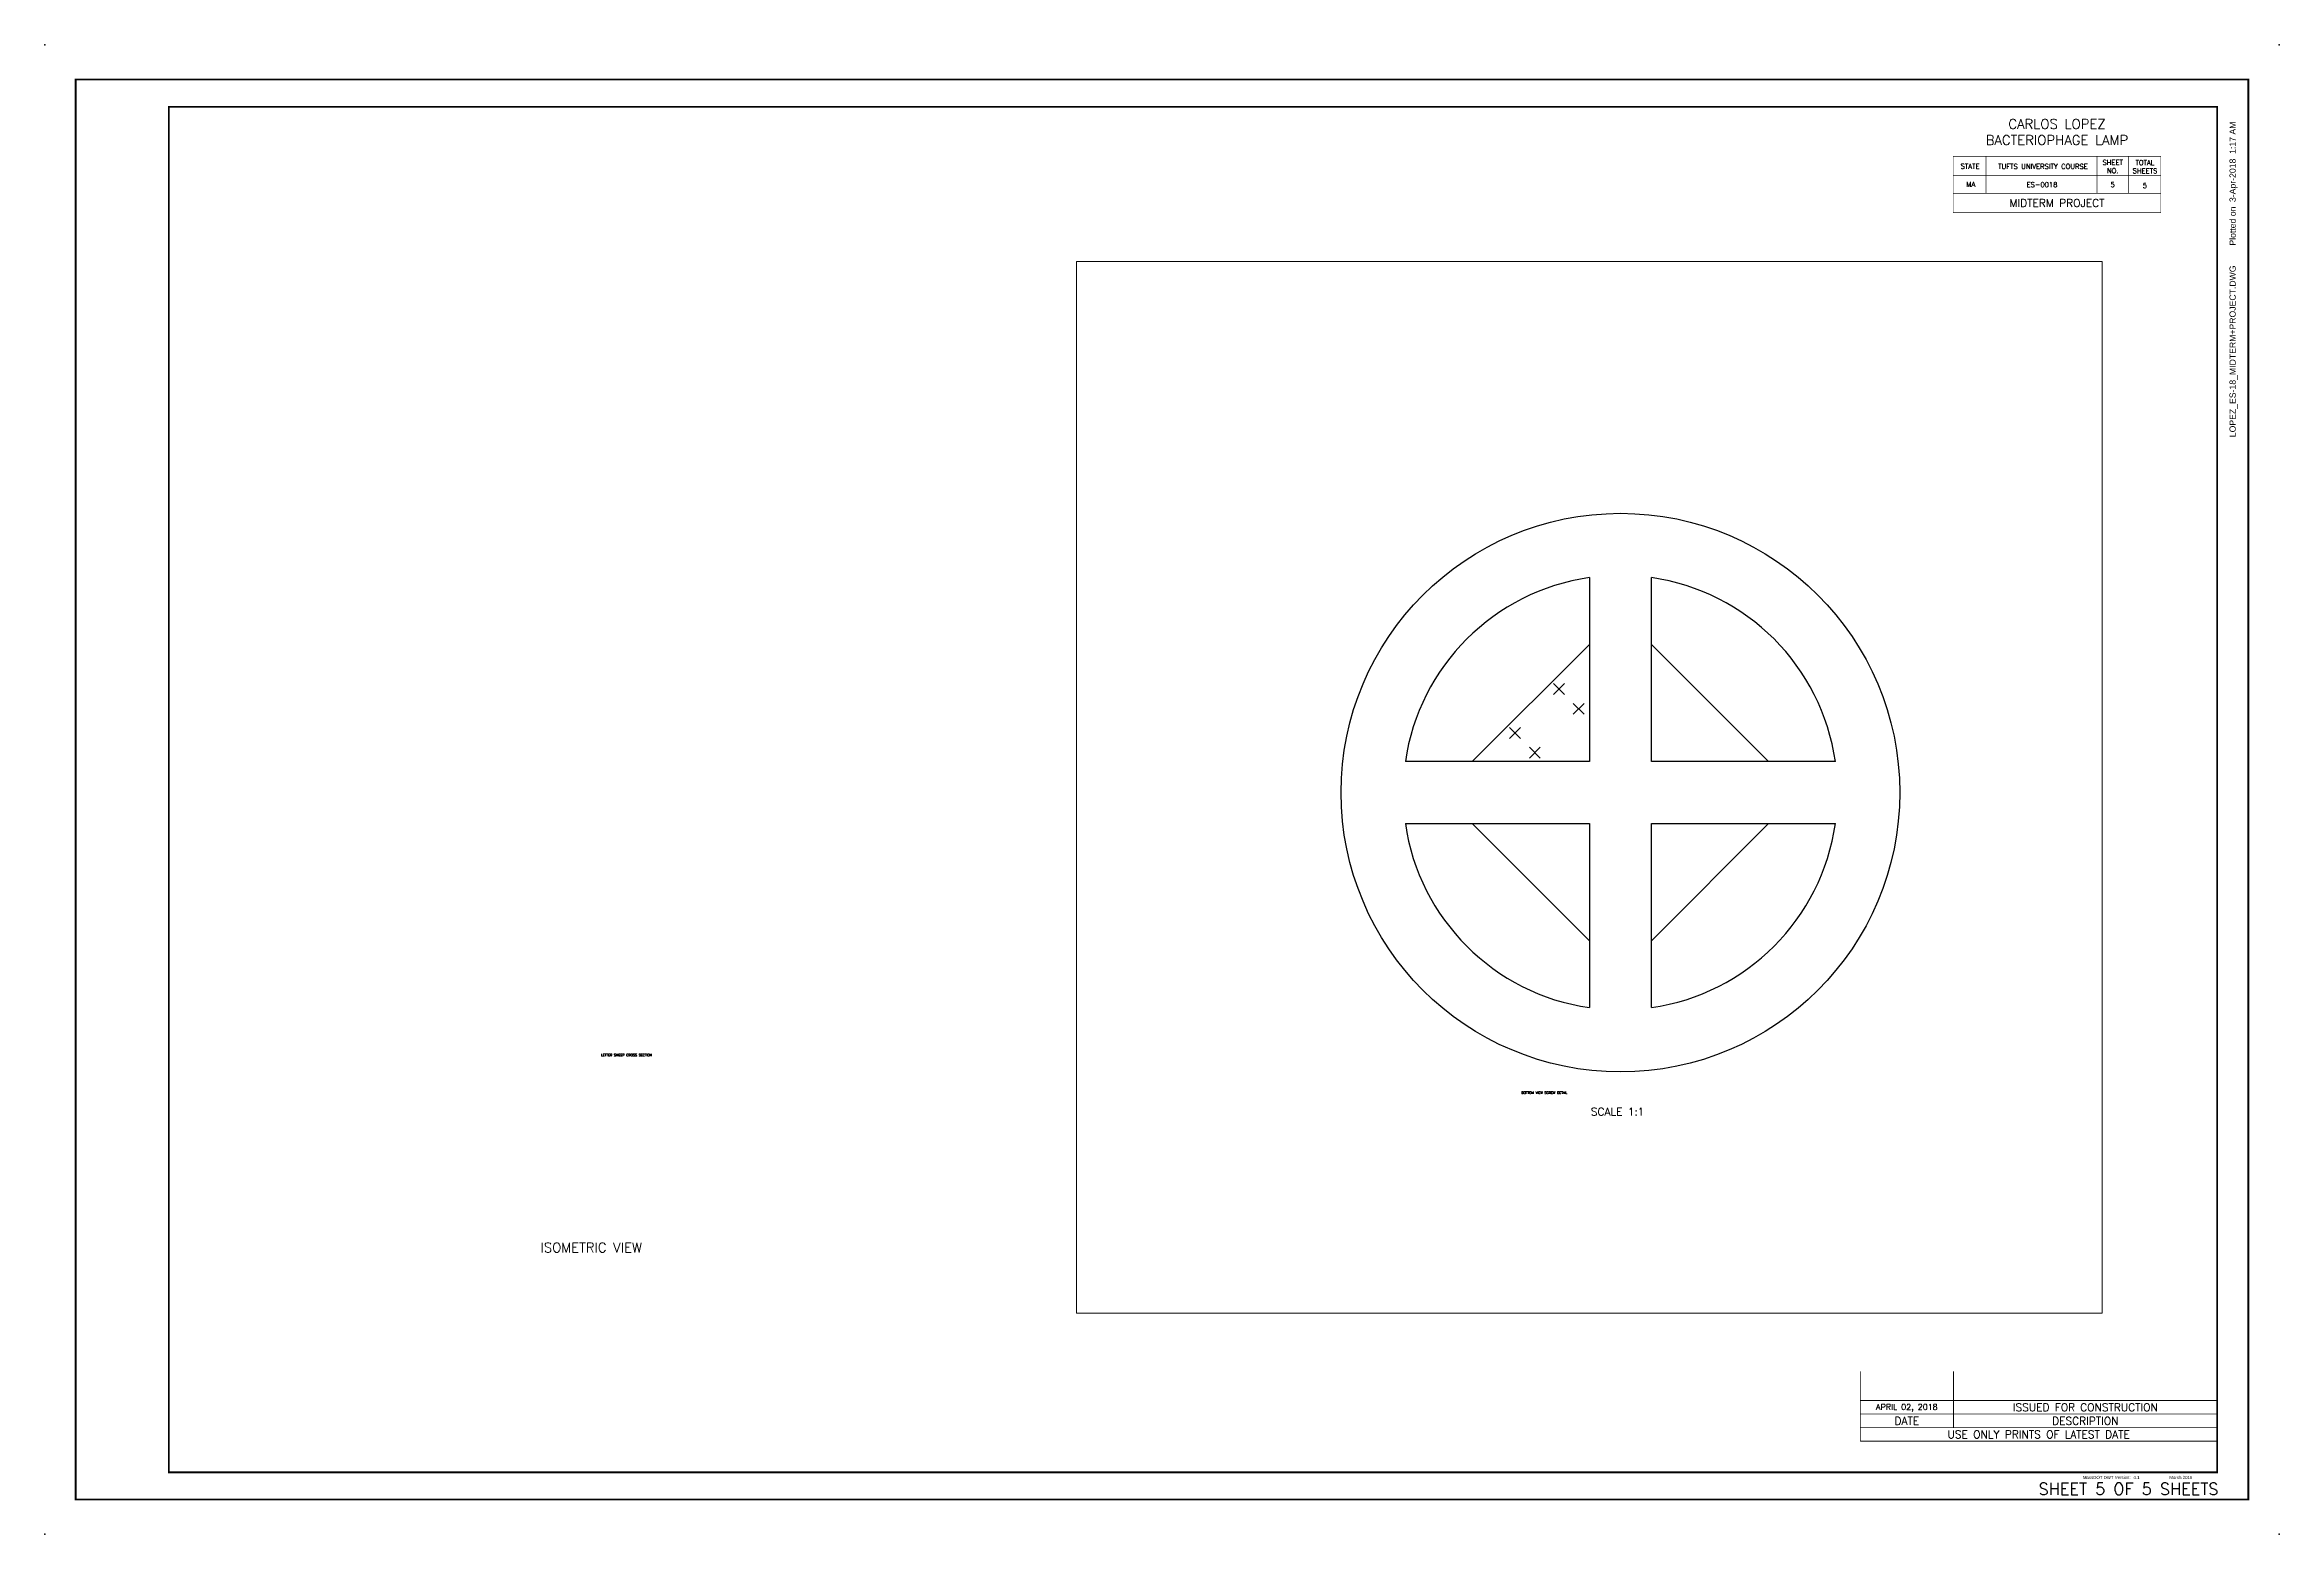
# Paper-space layout 'Layout5' of a CAD drawing. Header units: inches. Extents: x -13.7 to 22.3, y -7.7 to 16.3.
# The model-space entities are those that its viewports show. They can reach past a viewport. Long polylines and large blocks are cut down to what shows.
import ezdxf
from ezdxf.enums import TextEntityAlignment as Align

# ---------------------------------------------------------------- set-up
doc = ezdxf.new("R2010")
doc.units = ezdxf.units.IN
doc.header["$MEASUREMENT"] = 0
for name, color, linetype in [('GE-SHEET', 7, 'Continuous'), ('lamplayers', 62, 'Continuous'), ('PR-TEXT', 2, 'Continuous'), ('PR-TEXT-SUBTITLE', 241, 'Continuous')]:
    doc.layers.add(name, color=color, linetype=linetype)
doc.layers.add('GE-VIEWPORT', color=7, linetype='Continuous', plot=False)
doc.styles.add('DOT-BR4', font='romans.shx', dxfattribs={"height": 0.125})
doc.styles.add('DOT-BR5', font='romans.shx', dxfattribs={"height": 0.15625})
doc.styles.add('DOT-BR6', font='romans.shx', dxfattribs={"height": 0.1875})
doc.styles.add('DOT-P', font='arial.ttf', dxfattribs={"height": 0.125})
doc.styles.add('SUBTITLES 0.15625 IN.', font='romans.shx', dxfattribs={"height": 0.15625})
doc.styles.add('TEXT 0.125 IN.', font='romans.shx', dxfattribs={"height": 0.125})

# ---------------------------------------------------------------- blocks, each defined once
blk = doc.blocks.new('ACAD-MassDOT_Border')
at = {"layer": 'GE-SHEET', "const_width": 0.03}
for points in [[(35.5, 23.44), (0.5, 23.44), (0.5, 0.56), (35.5, 0.56)], [(35, 23), (2, 23), (2, 1), (35, 1)]]:
    blk.add_lwpolyline(points, close=True, dxfattribs=at)
at = {"style": 'DOT-P'}
blk.add_text('Plotted on', height=0.1, rotation=90, dxfattribs=at).set_placement((35.298, 21.392), align=Align.RIGHT)
at = {"char_height": 0.1, "rotation": 90, "style": 'DOT-P'}
for s, insert, attachment_point in [('3-Apr-2018  1:17 AM', (35.198, 21.465), 1), ('LOPEZ_ES-18_MIDTERM+PROJECT.DWG', (35.198, 20.443), 3)]:
    blk.add_mtext(s, dxfattribs=dict(at, insert=insert, attachment_point=attachment_point))
at = {"layer": 'Defpoints', "style": 'DOT-P'}
blk.add_text('MassDOT DWT Version:', height=0.05, dxfattribs=at).set_placement((33.605, 0.877), align=Align.BOTTOM_RIGHT)
for tag, p in [('DWT_VERSION', (33.65, 0.877)), ('DWT_RELEASE_DATE', (34.23, 0.877))]:
    blk.add_attdef(tag, text='', height=0.05, dxfattribs=at).set_placement(p, align=Align.BOTTOM_LEFT)
blk = doc.blocks.new('_0_TITLEBLOCK')
at = {"layer": 'GE-SHEET'}
for points, const_width in [([(34.092, 22.2), (30.746, 22.2)], 0.01), ([(30.746, 22.2), (30.746, 21.294)], 0.01), ([(31.277, 22.2), (31.277, 21.605)], 0.01), ([(33.065, 22.2), (33.065, 21.605)], 0.01), ([(33.569, 22.2), (33.569, 21.605)], 0.01), ([(34.092, 21.294), (34.092, 22.2)], 0.01), ([(30.746, 21.888), (34.092, 21.888)], 0.01), ([(30.746, 21.605), (34.092, 21.605)], 0.01), ([(30.746, 21.294), (34.092, 21.294)], 0.01), ([(29.25, 1.5), (29.25, 2.625)], 0.014), ([(30.75, 1.719), (30.75, 2.625)], 0.014), ([(29.25, 2.156), (35, 2.156)], 0.014), ([(29.25, 1.938), (35, 1.938)], 0.014), ([(29.25, 1.719), (35, 1.719)], 0.014), ([(29.25, 1.5), (35, 1.5)], 0.014)]:
    blk.add_lwpolyline(points, dxfattribs=dict(at, const_width=const_width))
for p in [(0, 24), (36, 24), (0, 0), (36, 0)]:
    blk.add_point(p, dxfattribs=at)
blk.add_blockref('ACAD-MassDOT_Border', (0, 0), dxfattribs=at).add_auto_attribs({'DWT_VERSION': '4.1', 'DWT_RELEASE_DATE': 'March 2015'})
at = {"layer": 'GE-SHEET', "style": 'DOT-BR4'}
for s, p in [('STATE', (31.019, 22.042)), ('MA', (31.03, 21.751))]:
    blk.add_text(s, height=0.08, dxfattribs=at).set_placement(p, align=Align.MIDDLE)
for s, height, p in [('ES-0018', 0.08, (32.177, 21.746)), ('MIDTERM PROJECT', 0.125, (32.419, 21.45))]:
    blk.add_text(s, height=height, dxfattribs=at).set_placement(p, align=Align.MIDDLE_CENTER)
at = {"layer": 'GE-SHEET', "attachment_point": 5}
for s, insert, char_height, style in [('CARLOS LOPEZ\\PBACTERIOPHAGE LAMP', (32.419, 22.593), 0.15625, 'DOT-BR5'), ('TUFTS UNIVERSITY COURSE', (32.193, 22.038), 0.08, 'DOT-BR4'), ('SHEET\\PNO.', (33.317, 22.036), 0.08, 'DOT-BR4'), ('TOTAL\\PSHEETS', (33.836, 22.034), 0.08, 'DOT-BR4')]:
    blk.add_mtext(s, dxfattribs=dict(at, insert=insert, char_height=char_height, style=style))
at = {"layer": 'GE-SHEET', "attachment_point": 5, "style": 'DOT-BR4'}
for s, insert, char_height, width in [('APRIL 02, 2018', (30, 2.038), 0.09375, 1.5), ('DATE', (30, 1.828), 0.125, 1.5), ('ISSUED FOR CONSTRUCTION', (32.875, 2.047), 0.125, 4.25), ('DESCRIPTION', (32.875, 1.828), 0.125, 4.25), ('USE ONLY PRINTS OF LATEST DATE', (32.125, 1.609), 0.125, 5.75)]:
    blk.add_mtext(s, dxfattribs=dict(at, insert=insert, char_height=char_height, width=width))

msp = doc.modelspace()

# ---------------------------------------------------------------- linework, layer by layer
at = {"layer": 'lamplayers', "linetype": 'Continuous'}
for p, q in [((44.5825, -13.8603, 0.2639), (44.5825, -16.8244, 0.2639)), ((45.5825, -16.8244, 0.2639), (45.5825, -13.8603, 0.2639)), ((44.5825, -16.8244, 0.2639), (41.6184, -16.8244, 0.2639)), ((48.5466, -16.8244, 0.2639), (45.5825, -16.8244, 0.2639)), ((41.6184, -17.8244, 0.2639), (44.5825, -17.8244, 0.2639)), ((44.5825, -17.8244, 0.2639), (44.5825, -20.7885, 0.2639)), ((45.5825, -20.7885, 0.2639), (45.5825, -17.8244, 0.2639)), ((45.5825, -17.8244, 0.2639), (48.5466, -17.8244, 0.2639))]:
    msp.add_line(p, q, dxfattribs=at)
at = {"layer": 'lamplayers', "linetype": 'Continuous', "extrusion": (0, 0, -1)}
for p, q in [((42.6966, -16.8244, 0.2639), (44.5825, -14.9385, 0.2639)), ((45.5825, -14.9385, 0.2639), (47.4684, -16.8244, 0.2639)), ((44.5825, -19.7103, 0.2639), (42.6966, -17.8244, 0.2639)), ((47.4684, -17.8244, 0.2639), (45.5825, -19.7103, 0.2639))]:
    msp.add_line(p, q, dxfattribs=at)
at = {"layer": 'lamplayers'}
for p, q in [((44.0046, -15.7447), (44.1814, -15.5679)), ((44.1814, -15.7447), (44.0046, -15.5679)), ((44.3228, -16.0629), (44.4996, -15.8861)), ((44.4996, -16.0629), (44.3228, -15.8861)), ((43.2975, -16.4518), (43.4743, -16.275)), ((43.4743, -16.4518), (43.2975, -16.275)), ((43.6157, -16.77), (43.7925, -16.5932)), ((43.7925, -16.77), (43.6157, -16.5932))]:
    msp.add_line(p, q, dxfattribs=at)
at = {"layer": 'lamplayers', "linetype": 'Continuous'}
msp.add_circle((45.0825, -17.3244, 0.2639), 4.5, dxfattribs=at)
for start, end in [(98.21321, 171.78679), (8.21321, 81.78679), (188.21321, 261.78679), (278.21321, 351.78679)]:
    msp.add_arc((45.0825, -17.3244, 0.2639), 3.5, start, end, dxfattribs=at)

# ---------------------------------------------------------------- texts
at = {"layer": 'PR-TEXT', "insert": (44.6054, -22.4039), "char_height": 0.125, "width": 2.098147, "attachment_point": 1, "style": 'TEXT 0.125 IN.'}
msp.add_mtext('SCALE 1:1', dxfattribs=at)
at = {"layer": 'PR-TEXT-SUBTITLE', "insert": (43.4876, -22.1406), "char_height": 0.039062, "width": 4.139819, "attachment_point": 1, "style": 'SUBTITLES 0.15625 IN.'}
msp.add_mtext('BOTTOM VIEW SCREW DETAIL', dxfattribs=at)

psp = doc.layouts.new('Layout5')

# ---------------------------------------------------------------- block references
at = {"layer": 'PR-TEXT'}
psp.add_blockref('_0_TITLEBLOCK', (-13.699, -7.731), dxfattribs=at)

# ---------------------------------------------------------------- texts
at = {"layer": 'GE-SHEET', "style": 'DOT-BR4'}
for p in [(19.617, 14.014), (20.135, 14)]:
    psp.add_text('5', height=0.08, dxfattribs=at).set_placement(p, align=Align.MIDDLE_CENTER)
at = {"layer": 'GE-SHEET', "insert": (21.322, -6.999), "char_height": 0.19, "attachment_point": 6, "style": 'DOT-BR6'}
psp.add_mtext('SHEET 5 OF 5 SHEETS', dxfattribs=at)
at = {"layer": 'PR-TEXT-SUBTITLE', "attachment_point": 1, "style": 'SUBTITLES 0.15625 IN.'}
for s, insert, char_height, width in [('LETTER SWEEP CROSS SECTION', (-4.736, 0.01), 0.03906, 0.97358), ('ISOMETRIC VIEW', (-5.711, -3.032), 0.15625, 4.32548)]:
    psp.add_mtext(s, dxfattribs=dict(at, insert=insert, char_height=char_height, width=width))

# ---------------------------------------------------------------- viewports
at = {"layer": 'GE-VIEWPORT', "view_target_point": (44.5832, -17.2395)}
psp.add_viewport(center=(11.187, 4.304), size=(16.525, 16.9453), view_center_point=(0, 0), view_height=16.9453, status=3, dxfattribs=at)

doc.saveas('drawing.dxf')
